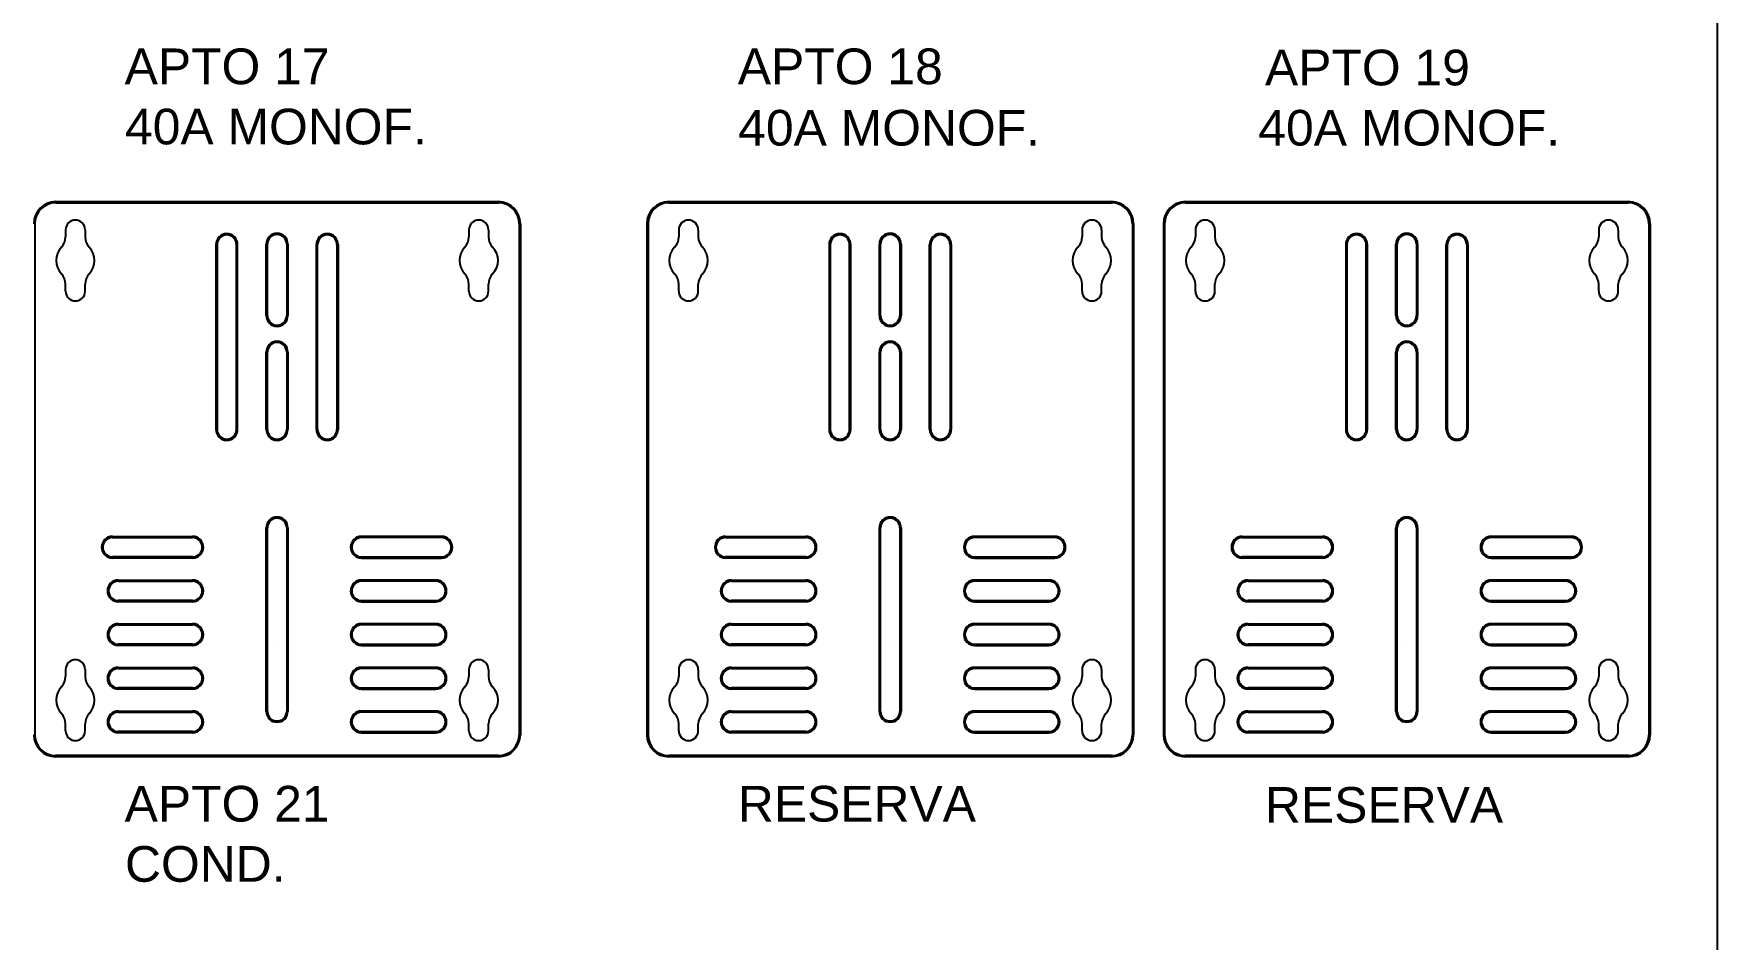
# Model space of a CAD drawing. Header units: millimetres. Extents: x 425 to 646, y 332 to 411.
# Drawn here: x 495.604 to 496.17, y 359.065 to 359.37 of the extents above; entities that cross this region are included whole.
import ezdxf

# ---------------------------------------------------------------- set-up
doc = ezdxf.new("R2010")
doc.units = ezdxf.units.MM
doc.styles.add('ARIAL', font='arial.ttf')

msp = doc.modelspace()

# ---------------------------------------------------------------- linework, layer by layer
for p, q in [((496.1699152381539, 359.8201881768011), (496.1699152381539, 359.0601881768011)), ((495.6110224586951, 359.3132590035389), (495.759922458695, 359.3132590035389)), ((495.6110224586951, 359.3128590035385), (495.759922458695, 359.3128590035385)), ((495.8172640768994, 359.3132590035389), (495.9661640768996, 359.3132590035389)), ((495.8172640768994, 359.3128590035385), (495.9661640768996, 359.3128590035385)), ((495.9910224586952, 359.3132590035389), (496.1399224586949, 359.3132590035389)), ((495.9910224586952, 359.3128590035385), (496.1399224586949, 359.3128590035385)), ((495.6040224586951, 359.3058590035387), (495.6040224586951, 359.1339790035386)), ((495.6143518717025, 359.303774036815), (495.6143518717025, 359.3014345477704)), ((495.6209218717027, 359.303774036815), (495.6209218717027, 359.3014345477704)), ((495.7500230456874, 359.303774036815), (495.7500230456874, 359.3014345477704)), ((495.7533080456874, 359.307059036815), (495.7533080456874, 359.307059036815)), ((495.7565930456877, 359.303774036815), (495.7565930456877, 359.3014345477704)), ((495.7669224586951, 359.3058590035387), (495.7669224586951, 359.1339790035386)), ((495.7673224586952, 359.3058590035387), (495.7673224586952, 359.1339790035386)), ((495.8098640768995, 359.3058590035387), (495.8098640768995, 359.1339790035386)), ((495.8102640768996, 359.3058590035387), (495.8102640768996, 359.1339790035386)), ((495.820593489907, 359.303774036815), (495.820593489907, 359.3014345477704)), ((495.827163489907, 359.303774036815), (495.827163489907, 359.3014345477704)), ((495.956264663892, 359.303774036815), (495.956264663892, 359.3014345477704)), ((495.959549663892, 359.307059036815), (495.959549663892, 359.307059036815)), ((495.962834663892, 359.303774036815), (495.962834663892, 359.3014345477704)), ((495.9731640768996, 359.3058590035387), (495.9731640768996, 359.1339790035386)), ((495.9735640768993, 359.3058590035387), (495.9735640768993, 359.1339790035386)), ((495.983622458695, 359.3058590035387), (495.983622458695, 359.1339790035386)), ((495.9840224586952, 359.3058590035387), (495.9840224586952, 359.1339790035386)), ((495.9943518717026, 359.303774036815), (495.9943518717026, 359.3014345477704)), ((496.0009218717024, 359.303774036815), (496.0009218717024, 359.3014345477704)), ((496.1300230456876, 359.303774036815), (496.1300230456876, 359.3014345477704)), ((496.1333080456876, 359.307059036815), (496.1333080456876, 359.307059036815)), ((496.1365930456876, 359.303774036815), (496.1365930456876, 359.3014345477704)), ((496.1469224586952, 359.3058590035387), (496.1469224586952, 359.1339790035386)), ((496.1473224586949, 359.3058590035387), (496.1473224586949, 359.1339790035386)), ((495.664922458695, 359.2988090035387), (495.664922458695, 359.236659003539)), ((495.6653224586951, 359.2988090035387), (495.6653224586951, 359.236659003539)), ((495.6718224586949, 359.236659003539), (495.6718224586949, 359.2988090035387)), ((495.6722224586952, 359.236659003539), (495.6722224586952, 359.2988090035387)), ((495.6818224586951, 359.2749590035387), (495.6818224586951, 359.2989590035388)), ((495.6822224586952, 359.2749590035387), (495.6822224586952, 359.2989590035388)), ((495.6887224586949, 359.2989590035388), (495.6887224586949, 359.2749590035387)), ((495.6891224586951, 359.2989590035388), (495.6891224586951, 359.2749590035387)), ((495.6987224586949, 359.236659003539), (495.6987224586949, 359.2988090035387)), ((495.6991224586951, 359.236659003539), (495.6991224586951, 359.2988090035387)), ((495.7056224586952, 359.2988090035387), (495.7056224586952, 359.236659003539)), ((495.7060224586949, 359.2988090035387), (495.7060224586949, 359.236659003539)), ((495.8711640768996, 359.2988090035387), (495.8711640768996, 359.236659003539)), ((495.8715640768995, 359.2988090035387), (495.8715640768995, 359.236659003539)), ((495.8780640768994, 359.236659003539), (495.8780640768994, 359.2988090035387)), ((495.8784640768995, 359.236659003539), (495.8784640768995, 359.2988090035387)), ((495.8880640768994, 359.2749590035387), (495.8880640768994, 359.2989590035388)), ((495.8884640768993, 359.2749590035387), (495.8884640768993, 359.2989590035388)), ((495.8949640768995, 359.2989590035388), (495.8949640768995, 359.2749590035387)), ((495.8953640768996, 359.2989590035388), (495.8953640768996, 359.2749590035387)), ((495.9049640768995, 359.236659003539), (495.9049640768995, 359.2988090035387)), ((495.9053640768996, 359.236659003539), (495.9053640768996, 359.2988090035387)), ((495.9118640768993, 359.2988090035387), (495.9118640768993, 359.236659003539)), ((495.9122640768995, 359.2988090035387), (495.9122640768995, 359.236659003539)), ((496.0449224586951, 359.2988090035387), (496.0449224586951, 359.236659003539)), ((496.045322458695, 359.2988090035387), (496.045322458695, 359.236659003539)), ((496.051822458695, 359.236659003539), (496.051822458695, 359.2988090035387)), ((496.0522224586949, 359.236659003539), (496.0522224586949, 359.2988090035387)), ((496.0618224586952, 359.2749590035387), (496.0618224586952, 359.2989590035388)), ((496.0622224586951, 359.2749590035387), (496.0622224586951, 359.2989590035388)), ((496.068722458695, 359.2989590035388), (496.068722458695, 359.2749590035387)), ((496.0691224586952, 359.2989590035388), (496.0691224586952, 359.2749590035387)), ((496.078722458695, 359.236659003539), (496.078722458695, 359.2988090035387)), ((496.0791224586949, 359.236659003539), (496.0791224586949, 359.2988090035387)), ((496.0856224586951, 359.2988090035387), (496.0856224586951, 359.236659003539)), ((496.086022458695, 359.2988090035387), (496.086022458695, 359.236659003539)), ((495.6143518717025, 359.283144036815), (495.6143518717025, 359.2854835258595)), ((495.6209218717027, 359.283144036815), (495.6209218717027, 359.2854835258595)), ((495.7500230456874, 359.283144036815), (495.7500230456874, 359.2854835258595)), ((495.7565930456877, 359.283144036815), (495.7565930456877, 359.2854835258595)), ((495.820593489907, 359.283144036815), (495.820593489907, 359.2854835258595)), ((495.827163489907, 359.283144036815), (495.827163489907, 359.2854835258595)), ((495.956264663892, 359.283144036815), (495.956264663892, 359.2854835258595)), ((495.962834663892, 359.283144036815), (495.962834663892, 359.2854835258595)), ((495.9943518717026, 359.283144036815), (495.9943518717026, 359.2854835258595)), ((496.0009218717024, 359.283144036815), (496.0009218717024, 359.2854835258595)), ((496.1300230456876, 359.283144036815), (496.1300230456876, 359.2854835258595)), ((496.1365930456876, 359.283144036815), (496.1365930456876, 359.2854835258595)), ((495.6818224586951, 359.236659003539), (495.6818224586951, 359.2626590035388)), ((495.6822224586952, 359.236659003539), (495.6822224586952, 359.2626590035388)), ((495.6887224586949, 359.2626590035388), (495.6887224586949, 359.236659003539)), ((495.6891224586951, 359.2626590035388), (495.6891224586951, 359.236659003539)), ((495.8880640768994, 359.236659003539), (495.8880640768994, 359.2626590035388)), ((495.8884640768993, 359.236659003539), (495.8884640768993, 359.2626590035388)), ((495.8949640768995, 359.2626590035388), (495.8949640768995, 359.236659003539)), ((495.8953640768996, 359.2626590035388), (495.8953640768996, 359.236659003539)), ((496.0618224586952, 359.236659003539), (496.0618224586952, 359.2626590035388)), ((496.0622224586951, 359.236659003539), (496.0622224586951, 359.2626590035388)), ((496.068722458695, 359.2626590035388), (496.068722458695, 359.236659003539)), ((496.0691224586952, 359.2626590035388), (496.0691224586952, 359.236659003539)), ((495.6854724586952, 359.2334090035388), (495.6854724586952, 359.2334090035388)), ((495.6854724586952, 359.2334090035388), (495.6854724586952, 359.2334090035388)), ((495.6854724586952, 359.2334090035388), (495.6854724586952, 359.2334090035388)), ((495.6854724586952, 359.232609003539), (495.6854724586952, 359.232609003539)), ((495.6854724586952, 359.232609003539), (495.6854724586952, 359.232609003539)), ((495.6854724586952, 359.232609003539), (495.6854724586952, 359.232609003539)), ((495.8917140768995, 359.2334090035388), (495.8917140768995, 359.2334090035388)), ((495.8917140768995, 359.2334090035388), (495.8917140768995, 359.2334090035388)), ((495.8917140768995, 359.2334090035388), (495.8917140768995, 359.2334090035388)), ((495.8917140768995, 359.232609003539), (495.8917140768995, 359.232609003539)), ((495.8917140768995, 359.232609003539), (495.8917140768995, 359.232609003539)), ((495.8917140768995, 359.232609003539), (495.8917140768995, 359.232609003539)), ((496.0654724586951, 359.2334090035388), (496.0654724586951, 359.2334090035388)), ((496.0654724586951, 359.2334090035388), (496.0654724586951, 359.2334090035388)), ((496.0654724586951, 359.2334090035388), (496.0654724586951, 359.2334090035388)), ((496.0654724586951, 359.232609003539), (496.0654724586951, 359.232609003539)), ((496.0654724586951, 359.232609003539), (496.0654724586951, 359.232609003539)), ((496.0654724586951, 359.232609003539), (496.0654724586951, 359.232609003539)), ((495.630122485432, 359.2006789987886), (495.6570724854319, 359.2006789987886)), ((495.630122485432, 359.2002789987885), (495.6570724854319, 359.2002789987885)), ((495.6818224586951, 359.1418590035387), (495.6818224586951, 359.2035590035389)), ((495.6822224586952, 359.1418590035387), (495.6822224586952, 359.2035590035389)), ((495.6887224586949, 359.2035590035389), (495.6887224586949, 359.1418590035387)), ((495.6891224586951, 359.2035590035389), (495.6891224586951, 359.1418590035387)), ((495.7408224319582, 359.2006789987886), (495.7138724319582, 359.2006789987886)), ((495.7408224319582, 359.2002789987885), (495.7138724319582, 359.2002789987885)), ((495.8363641036365, 359.2006789987886), (495.8633141036362, 359.2006789987886)), ((495.8363641036365, 359.2002789987885), (495.8633141036362, 359.2002789987885)), ((495.8880640768994, 359.1418590035387), (495.8880640768994, 359.2035590035389)), ((495.8884640768993, 359.1418590035387), (495.8884640768993, 359.2035590035389)), ((495.8949640768995, 359.2035590035389), (495.8949640768995, 359.1418590035387)), ((495.8953640768996, 359.2035590035389), (495.8953640768996, 359.1418590035387)), ((495.9470640501627, 359.2006789987886), (495.9201140501623, 359.2006789987886)), ((495.9470640501627, 359.2002789987885), (495.9201140501623, 359.2002789987885)), ((496.0101224854321, 359.2006789987886), (496.037072485432, 359.2006789987886)), ((496.0101224854321, 359.2002789987885), (496.037072485432, 359.2002789987885)), ((496.0618224586952, 359.1418590035387), (496.0618224586952, 359.2035590035389)), ((496.0622224586951, 359.1418590035387), (496.0622224586951, 359.2035590035389)), ((496.068722458695, 359.2035590035389), (496.068722458695, 359.1418590035387)), ((496.0691224586952, 359.2035590035389), (496.0691224586952, 359.1418590035387)), ((496.1208224319583, 359.2006789987886), (496.0938724319581, 359.2006789987886)), ((496.1208224319583, 359.2002789987885), (496.0938724319581, 359.2002789987885)), ((495.626872485432, 359.1970289987885), (495.626872485432, 359.1970289987885)), ((495.6603224854319, 359.1970289987885), (495.6603224854319, 359.1970289987885)), ((495.7106224319583, 359.1970289987885), (495.7106224319583, 359.1970289987885)), ((495.7440724319582, 359.1970289987885), (495.7440724319582, 359.1970289987885)), ((495.8331141036365, 359.1970289987885), (495.8331141036365, 359.1970289987885)), ((495.8665641036364, 359.1970289987885), (495.8665641036364, 359.1970289987885)), ((495.9168640501626, 359.1970289987885), (495.9168640501626, 359.1970289987885)), ((495.9503140501627, 359.1970289987885), (495.9503140501627, 359.1970289987885)), ((496.0068724854321, 359.1970289987885), (496.0068724854321, 359.1970289987885)), ((496.040322485432, 359.1970289987885), (496.040322485432, 359.1970289987885)), ((496.0906224319579, 359.1970289987885), (496.0906224319579, 359.1970289987885)), ((496.124072431958, 359.1970289987885), (496.124072431958, 359.1970289987885)), ((495.6570724854319, 359.1937789987887), (495.630122485432, 359.1937789987887)), ((495.6570724854319, 359.1933789987886), (495.630122485432, 359.1933789987886)), ((495.7138724319582, 359.1937789987887), (495.7408224319582, 359.1937789987887)), ((495.7138724319582, 359.1933789987886), (495.7408224319582, 359.1933789987886)), ((495.8633141036362, 359.1937789987887), (495.8363641036365, 359.1937789987887)), ((495.8633141036362, 359.1933789987886), (495.8363641036365, 359.1933789987886)), ((495.9201140501623, 359.1937789987887), (495.9470640501627, 359.1937789987887)), ((495.9201140501623, 359.1933789987886), (495.9470640501627, 359.1933789987886)), ((496.037072485432, 359.1937789987887), (496.0101224854321, 359.1937789987887)), ((496.037072485432, 359.1933789987886), (496.0101224854321, 359.1933789987886)), ((496.0938724319581, 359.1937789987887), (496.1208224319583, 359.1937789987887)), ((496.0938724319581, 359.1933789987886), (496.1208224319583, 359.1933789987886)), ((495.6320724854318, 359.1859989987884), (495.6570724854319, 359.1859989987884)), ((495.6320724854318, 359.1855989987887), (495.6570724854319, 359.1855989987887)), ((495.7388724319581, 359.1859989987884), (495.7138724319582, 359.1859989987884)), ((495.7388724319581, 359.1855989987887), (495.7138724319582, 359.1855989987887)), ((495.8383141036364, 359.1859989987884), (495.8633141036362, 359.1859989987884)), ((495.8383141036364, 359.1855989987887), (495.8633141036362, 359.1855989987887)), ((495.9451140501624, 359.1859989987884), (495.9201140501623, 359.1859989987884)), ((495.9451140501624, 359.1855989987887), (495.9201140501623, 359.1855989987887)), ((496.0120724854319, 359.1859989987884), (496.037072485432, 359.1859989987884)), ((496.0120724854319, 359.1855989987887), (496.037072485432, 359.1855989987887)), ((496.118872431958, 359.1859989987884), (496.0938724319581, 359.1859989987884)), ((496.118872431958, 359.1855989987887), (496.0938724319581, 359.1855989987887)), ((495.6570724854319, 359.1790989987885), (495.6320724854318, 359.1790989987885)), ((495.6570724854319, 359.1786989987886), (495.6320724854318, 359.1786989987886)), ((495.7138724319582, 359.1790989987885), (495.7388724319581, 359.1790989987885)), ((495.7138724319582, 359.1786989987886), (495.7388724319581, 359.1786989987886)), ((495.8633141036362, 359.1790989987885), (495.8383141036364, 359.1790989987885)), ((495.8633141036362, 359.1786989987886), (495.8383141036364, 359.1786989987886)), ((495.9201140501623, 359.1790989987885), (495.9451140501624, 359.1790989987885)), ((495.9201140501623, 359.1786989987886), (495.9451140501624, 359.1786989987886)), ((496.037072485432, 359.1790989987885), (496.0120724854319, 359.1790989987885)), ((496.037072485432, 359.1786989987886), (496.0120724854319, 359.1786989987886)), ((496.0938724319581, 359.1790989987885), (496.118872431958, 359.1790989987885)), ((496.0938724319581, 359.1786989987886), (496.118872431958, 359.1786989987886)), ((495.6320724854318, 359.1713189987886), (495.6570724854319, 359.1713189987886)), ((495.7388724319581, 359.1713189987886), (495.7138724319582, 359.1713189987886)), ((495.8383141036364, 359.1713189987886), (495.8633141036362, 359.1713189987886)), ((495.9451140501624, 359.1713189987886), (495.9201140501623, 359.1713189987886)), ((496.0120724854319, 359.1713189987886), (496.037072485432, 359.1713189987886)), ((496.118872431958, 359.1713189987886), (496.0938724319581, 359.1713189987886)), ((495.6320724854318, 359.1709189987887), (495.6570724854319, 359.1709189987887)), ((495.7388724319581, 359.1709189987887), (495.7138724319582, 359.1709189987887)), ((495.8383141036364, 359.1709189987887), (495.8633141036362, 359.1709189987887)), ((495.9451140501624, 359.1709189987887), (495.9201140501623, 359.1709189987887)), ((496.0120724854319, 359.1709189987887), (496.037072485432, 359.1709189987887)), ((496.118872431958, 359.1709189987887), (496.0938724319581, 359.1709189987887)), ((495.6570724854319, 359.1644189987887), (495.6320724854318, 359.1644189987887)), ((495.6570724854319, 359.1640189987886), (495.6320724854318, 359.1640189987886)), ((495.6854724586952, 359.1638090035385), (495.6854724586952, 359.1638090035385)), ((495.6854724586952, 359.1638090035385), (495.6854724586952, 359.1638090035385)), ((495.6854724586952, 359.1638090035385), (495.6854724586952, 359.1638090035385)), ((495.7138724319582, 359.1644189987887), (495.7388724319581, 359.1644189987887)), ((495.7138724319582, 359.1640189987886), (495.7388724319581, 359.1640189987886)), ((495.8633141036362, 359.1644189987887), (495.8383141036364, 359.1644189987887)), ((495.8633141036362, 359.1640189987886), (495.8383141036364, 359.1640189987886)), ((495.8917140768995, 359.1638090035385), (495.8917140768995, 359.1638090035385)), ((495.8917140768995, 359.1638090035385), (495.8917140768995, 359.1638090035385)), ((495.8917140768995, 359.1638090035385), (495.8917140768995, 359.1638090035385)), ((495.9201140501623, 359.1644189987887), (495.9451140501624, 359.1644189987887)), ((495.9201140501623, 359.1640189987886), (495.9451140501624, 359.1640189987886)), ((496.037072485432, 359.1644189987887), (496.0120724854319, 359.1644189987887)), ((496.037072485432, 359.1640189987886), (496.0120724854319, 359.1640189987886)), ((496.0654724586951, 359.1638090035385), (496.0654724586951, 359.1638090035385)), ((496.0654724586951, 359.1638090035385), (496.0654724586951, 359.1638090035385)), ((496.0654724586951, 359.1638090035385), (496.0654724586951, 359.1638090035385)), ((496.0938724319581, 359.1644189987887), (496.118872431958, 359.1644189987887)), ((496.0938724319581, 359.1640189987886), (496.118872431958, 359.1640189987886)), ((495.6143518717025, 359.1559240368151), (495.6143518717025, 359.1535845477702)), ((495.6176368717027, 359.1592090368149), (495.6176368717027, 359.1592090368149)), ((495.6209218717027, 359.1559240368151), (495.6209218717027, 359.1535845477702)), ((495.6320724854318, 359.1566389987888), (495.6570724854319, 359.1566389987888)), ((495.6320724854318, 359.1562389987885), (495.6570724854319, 359.1562389987885)), ((495.7388724319581, 359.1566389987888), (495.7138724319582, 359.1566389987888)), ((495.7388724319581, 359.1562389987885), (495.7138724319582, 359.1562389987885)), ((495.7500230456874, 359.1559240368151), (495.7500230456874, 359.1535845477702)), ((495.7533080456874, 359.1592090368149), (495.7533080456874, 359.1592090368149)), ((495.7565930456877, 359.1559240368151), (495.7565930456877, 359.1535845477702)), ((495.820593489907, 359.1559240368151), (495.820593489907, 359.1535845477702)), ((495.8238784899068, 359.1592090368149), (495.8238784899068, 359.1592090368149)), ((495.827163489907, 359.1559240368151), (495.827163489907, 359.1535845477702)), ((495.8383141036364, 359.1566389987888), (495.8633141036362, 359.1566389987888)), ((495.8383141036364, 359.1562389987885), (495.8633141036362, 359.1562389987885)), ((495.9451140501624, 359.1566389987888), (495.9201140501623, 359.1566389987888)), ((495.9451140501624, 359.1562389987885), (495.9201140501623, 359.1562389987885)), ((495.956264663892, 359.1559240368151), (495.956264663892, 359.1535845477702)), ((495.959549663892, 359.1592090368149), (495.959549663892, 359.1592090368149)), ((495.962834663892, 359.1559240368151), (495.962834663892, 359.1535845477702)), ((495.9943518717026, 359.1559240368151), (495.9943518717026, 359.1535845477702)), ((495.9976368717026, 359.1592090368149), (495.9976368717026, 359.1592090368149)), ((496.0009218717024, 359.1559240368151), (496.0009218717024, 359.1535845477702)), ((496.0120724854319, 359.1566389987888), (496.037072485432, 359.1566389987888)), ((496.0120724854319, 359.1562389987885), (496.037072485432, 359.1562389987885)), ((496.118872431958, 359.1566389987888), (496.0938724319581, 359.1566389987888)), ((496.118872431958, 359.1562389987885), (496.0938724319581, 359.1562389987885)), ((496.1300230456876, 359.1559240368151), (496.1300230456876, 359.1535845477702)), ((496.1333080456876, 359.1592090368149), (496.1333080456876, 359.1592090368149)), ((496.1365930456876, 359.1559240368151), (496.1365930456876, 359.1535845477702)), ((495.6570724854319, 359.1497389987885), (495.6320724854318, 359.1497389987885)), ((495.6570724854319, 359.1493389987886), (495.6320724854318, 359.1493389987886)), ((495.7138724319582, 359.1497389987885), (495.7388724319581, 359.1497389987885)), ((495.7138724319582, 359.1493389987886), (495.7388724319581, 359.1493389987886)), ((495.8633141036362, 359.1497389987885), (495.8383141036364, 359.1497389987885)), ((495.8633141036362, 359.1493389987886), (495.8383141036364, 359.1493389987886)), ((495.9201140501623, 359.1497389987885), (495.9451140501624, 359.1497389987885)), ((495.9201140501623, 359.1493389987886), (495.9451140501624, 359.1493389987886)), ((496.037072485432, 359.1497389987885), (496.0120724854319, 359.1497389987885)), ((496.037072485432, 359.1493389987886), (496.0120724854319, 359.1493389987886)), ((496.0938724319581, 359.1497389987885), (496.118872431958, 359.1497389987885)), ((496.0938724319581, 359.1493389987886), (496.118872431958, 359.1493389987886)), ((495.6143518717025, 359.1352940368149), (495.6143518717025, 359.1376335258597)), ((495.6209218717027, 359.1352940368149), (495.6209218717027, 359.1376335258597)), ((495.6209218717027, 359.1352940368149), (495.6209218717027, 359.1376335258597)), ((495.6320724854318, 359.1419589987886), (495.6570724854319, 359.1419589987886)), ((495.6320724854318, 359.1415589987887), (495.6570724854319, 359.1415589987887)), ((495.7388724319581, 359.1419589987886), (495.7138724319582, 359.1419589987886)), ((495.7388724319581, 359.1415589987887), (495.7138724319582, 359.1415589987887)), ((495.7500230456874, 359.1352940368149), (495.7500230456874, 359.1376335258597)), ((495.7565930456877, 359.1352940368149), (495.7565930456877, 359.1376335258597)), ((495.820593489907, 359.1352940368149), (495.820593489907, 359.1376335258597)), ((495.827163489907, 359.1352940368149), (495.827163489907, 359.1376335258597)), ((495.827163489907, 359.1352940368149), (495.827163489907, 359.1376335258597)), ((495.8383141036364, 359.1419589987886), (495.8633141036362, 359.1419589987886)), ((495.8383141036364, 359.1415589987887), (495.8633141036362, 359.1415589987887)), ((495.9451140501624, 359.1419589987886), (495.9201140501623, 359.1419589987886)), ((495.9451140501624, 359.1415589987887), (495.9201140501623, 359.1415589987887)), ((495.956264663892, 359.1352940368149), (495.956264663892, 359.1376335258597)), ((495.962834663892, 359.1352940368149), (495.962834663892, 359.1376335258597)), ((495.9943518717026, 359.1352940368149), (495.9943518717026, 359.1376335258597)), ((496.0009218717024, 359.1352940368149), (496.0009218717024, 359.1376335258597)), ((496.0009218717024, 359.1352940368149), (496.0009218717024, 359.1376335258597)), ((496.0120724854319, 359.1419589987886), (496.037072485432, 359.1419589987886)), ((496.0120724854319, 359.1415589987887), (496.037072485432, 359.1415589987887)), ((496.118872431958, 359.1419589987886), (496.0938724319581, 359.1419589987886)), ((496.118872431958, 359.1415589987887), (496.0938724319581, 359.1415589987887)), ((496.1300230456876, 359.1352940368149), (496.1300230456876, 359.1376335258597)), ((496.1365930456876, 359.1352940368149), (496.1365930456876, 359.1376335258597)), ((495.6570724854319, 359.1350589987887), (495.6320724854318, 359.1350589987887)), ((495.6570724854319, 359.1346589987884), (495.6320724854318, 359.1346589987884)), ((495.7138724319582, 359.1350589987887), (495.7388724319581, 359.1350589987887)), ((495.7138724319582, 359.1346589987884), (495.7388724319581, 359.1346589987884)), ((495.8633141036362, 359.1350589987887), (495.8383141036364, 359.1350589987887)), ((495.8633141036362, 359.1346589987884), (495.8383141036364, 359.1346589987884)), ((495.9201140501623, 359.1350589987887), (495.9451140501624, 359.1350589987887)), ((495.9201140501623, 359.1346589987884), (495.9451140501624, 359.1346589987884)), ((496.037072485432, 359.1350589987887), (496.0120724854319, 359.1350589987887)), ((496.037072485432, 359.1346589987884), (496.0120724854319, 359.1346589987884)), ((496.0938724319581, 359.1350589987887), (496.118872431958, 359.1350589987887)), ((496.0938724319581, 359.1346589987884), (496.118872431958, 359.1346589987884)), ((495.759922458695, 359.1269790035387), (495.6110224586951, 359.1269790035387)), ((495.759922458695, 359.1265790035388), (495.6110224586951, 359.1265790035388)), ((495.9661640768996, 359.1269790035387), (495.8172640768994, 359.1269790035387)), ((495.9661640768996, 359.1265790035388), (495.8172640768994, 359.1265790035388)), ((496.1399224586949, 359.1269790035387), (495.9910224586952, 359.1269790035387)), ((496.1399224586949, 359.1265790035388), (495.9910224586952, 359.1265790035388))]:
    msp.add_line(p, q)
for centre, radius, start, end in [((495.6110224586951, 359.3058590035387), 0.007399999999999999, 90, 180), ((495.6110224586951, 359.3058590035387), 0.006999999999999999, 90, 180), ((495.759922458695, 359.3058590035387), 0.007399999999999999, 0, 90), ((495.759922458695, 359.3058590035387), 0.006999999999999999, 0, 90), ((495.8172640768994, 359.3058590035387), 0.007399999999999999, 90, 180), ((495.8172640768994, 359.3058590035387), 0.006999999999999999, 90, 180), ((495.9661640768996, 359.3058590035387), 0.007399999999999999, 0, 90), ((495.9661640768996, 359.3058590035387), 0.006999999999999999, 0, 90), ((495.9910224586952, 359.3058590035387), 0.007399999999999999, 90, 180), ((495.9910224586952, 359.3058590035387), 0.006999999999999999, 90, 180), ((496.1399224586949, 359.3058590035387), 0.007399999999999999, 0, 90), ((496.1399224586949, 359.3058590035387), 0.006999999999999999, 0, 90), ((495.6176368717027, 359.303774036815), 0.003285, 90, 180), ((495.6176368717027, 359.303774036815), 0.003285, 0, 90), ((495.6685724586949, 359.2988090035387), 0.003649999999999999, 90, 180), ((495.6685724586949, 359.2988090035387), 0.003249999999999999, 90, 180), ((495.6685724586949, 359.2988090035387), 0.003649999999999999, 0, 90), ((495.6685724586949, 359.2988090035387), 0.003249999999999999, 0, 90), ((495.6854724586952, 359.2989590035388), 0.003649999999999999, 90, 180), ((495.6854724586952, 359.2989590035388), 0.003249999999999999, 90, 180), ((495.6854724586952, 359.2989590035388), 0.003649999999999999, 0, 90), ((495.6854724586952, 359.2989590035388), 0.003249999999999999, 0, 90), ((495.7023724586953, 359.2988090035387), 0.003649999999999999, 90, 180), ((495.7023724586953, 359.2988090035387), 0.003249999999999999, 90, 180), ((495.7023724586953, 359.2988090035387), 0.003649999999999999, 0, 90), ((495.7023724586953, 359.2988090035387), 0.003249999999999999, 0, 90), ((495.7533080456874, 359.303774036815), 0.003285, 90, 180), ((495.7533080456874, 359.303774036815), 0.003285, 0, 90), ((495.8238784899068, 359.303774036815), 0.003285, 90, 180), ((495.8238784899068, 359.303774036815), 0.003285, 0, 90), ((495.8748140768994, 359.2988090035387), 0.003649999999999999, 90, 180), ((495.8748140768994, 359.2988090035387), 0.003249999999999999, 90, 180), ((495.8748140768994, 359.2988090035387), 0.003649999999999999, 0, 90), ((495.8748140768994, 359.2988090035387), 0.003249999999999999, 0, 90), ((495.8917140768995, 359.2989590035388), 0.003649999999999999, 90, 180), ((495.8917140768995, 359.2989590035388), 0.003249999999999999, 90, 180), ((495.8917140768995, 359.2989590035388), 0.003649999999999999, 0, 90), ((495.8917140768995, 359.2989590035388), 0.003249999999999999, 0, 90), ((495.9086140768994, 359.2988090035387), 0.003649999999999999, 90, 180), ((495.9086140768994, 359.2988090035387), 0.003249999999999999, 90, 180), ((495.9086140768994, 359.2988090035387), 0.003649999999999999, 0, 90), ((495.9086140768994, 359.2988090035387), 0.003249999999999999, 0, 90), ((495.959549663892, 359.303774036815), 0.003285, 90, 180), ((495.959549663892, 359.303774036815), 0.003285, 0, 90), ((495.9976368717026, 359.303774036815), 0.003285, 90, 180), ((495.9976368717026, 359.303774036815), 0.003285, 0, 90), ((496.048572458695, 359.2988090035387), 0.003649999999999999, 90, 180), ((496.048572458695, 359.2988090035387), 0.003249999999999999, 90, 180), ((496.048572458695, 359.2988090035387), 0.003649999999999999, 0, 90), ((496.048572458695, 359.2988090035387), 0.003249999999999999, 0, 90), ((496.0654724586951, 359.2989590035388), 0.003649999999999999, 90, 180), ((496.0654724586951, 359.2989590035388), 0.003249999999999999, 90, 180), ((496.0654724586951, 359.2989590035388), 0.003649999999999999, 0, 90), ((496.0654724586951, 359.2989590035388), 0.003249999999999999, 0, 90), ((496.0823724586949, 359.2988090035387), 0.003649999999999999, 90, 180), ((496.0823724586949, 359.2988090035387), 0.003249999999999999, 90, 180), ((496.0823724586949, 359.2988090035387), 0.003649999999999999, 0, 90), ((496.0823724586949, 359.2988090035387), 0.003249999999999999, 0, 90), ((496.1333080456876, 359.303774036815), 0.003285, 90, 180), ((496.1333080456876, 359.303774036815), 0.003285, 0, 90), ((495.6176368717027, 359.293459036815), 0.006499999999999999, 136.0903885714995, 223.9096114285005), ((495.6093518717026, 359.3014345477704), 0.004999999999999999, 316.0903885714994, 0), ((495.6259218717024, 359.3014345477704), 0.004999999999999999, 180, 223.9096114285005), ((495.6176368717027, 359.293459036815), 0.006499999999999999, 316.0903885714994, 43.9096114285005), ((495.7533080456874, 359.293459036815), 0.006499999999999999, 136.0903885714995, 223.9096114285005), ((495.7450230456876, 359.3014345477704), 0.004999999999999999, 316.0903885714994, 0), ((495.7615930456876, 359.3014345477704), 0.004999999999999999, 180, 223.9096114285005), ((495.7533080456874, 359.293459036815), 0.006499999999999999, 316.0903885714994, 43.9096114285005), ((495.8238784899068, 359.293459036815), 0.006499999999999999, 136.0903885714995, 223.9096114285005), ((495.8155934899069, 359.3014345477704), 0.004999999999999999, 316.0903885714994, 0), ((495.8321634899069, 359.3014345477704), 0.004999999999999999, 180, 223.9096114285005), ((495.8238784899068, 359.293459036815), 0.006499999999999999, 316.0903885714994, 43.9096114285005), ((495.959549663892, 359.293459036815), 0.006499999999999999, 136.0903885714995, 223.9096114285005), ((495.9512646638921, 359.3014345477704), 0.004999999999999999, 316.0903885714994, 0), ((495.9678346638921, 359.3014345477704), 0.004999999999999999, 180, 223.9096114285005), ((495.959549663892, 359.293459036815), 0.006499999999999999, 316.0903885714994, 43.9096114285005), ((495.9976368717026, 359.293459036815), 0.006499999999999999, 136.0903885714995, 223.9096114285005), ((495.9893518717027, 359.3014345477704), 0.004999999999999999, 316.0903885714994, 0), ((496.0059218717025, 359.3014345477704), 0.004999999999999999, 180, 223.9096114285005), ((495.9976368717026, 359.293459036815), 0.006499999999999999, 316.0903885714994, 43.9096114285005), ((496.1333080456876, 359.293459036815), 0.006499999999999999, 136.0903885714995, 223.9096114285005), ((496.1250230456874, 359.3014345477704), 0.004999999999999999, 316.0903885714994, 0), ((496.1415930456877, 359.3014345477704), 0.004999999999999999, 180, 223.9096114285005), ((496.1333080456876, 359.293459036815), 0.006499999999999999, 316.0903885714994, 43.9096114285005), ((495.6093518717026, 359.2854835258595), 0.004999999999999999, 0, 43.9096114285005), ((495.6259218717024, 359.2854835258595), 0.004999999999999999, 136.0903885714995, 180), ((495.7450230456876, 359.2854835258595), 0.004999999999999999, 0, 43.9096114285005), ((495.7615930456876, 359.2854835258595), 0.004999999999999999, 136.0903885714995, 180), ((495.8155934899069, 359.2854835258595), 0.004999999999999999, 0, 43.9096114285005), ((495.8321634899069, 359.2854835258595), 0.004999999999999999, 136.0903885714995, 180), ((495.9512646638921, 359.2854835258595), 0.004999999999999999, 0, 43.9096114285005), ((495.9678346638921, 359.2854835258595), 0.004999999999999999, 136.0903885714995, 180), ((495.9893518717027, 359.2854835258595), 0.004999999999999999, 0, 43.9096114285005), ((496.0059218717025, 359.2854835258595), 0.004999999999999999, 136.0903885714995, 180), ((496.1250230456874, 359.2854835258595), 0.004999999999999999, 0, 43.9096114285005), ((496.1415930456877, 359.2854835258595), 0.004999999999999999, 136.0903885714995, 180), ((495.6176368717027, 359.283144036815), 0.003285, 180, 270), ((495.6176368717027, 359.283144036815), 0.003285, 270, 0), ((495.7533080456874, 359.283144036815), 0.003285, 180, 270), ((495.7533080456874, 359.283144036815), 0.003285, 270, 0), ((495.8238784899068, 359.283144036815), 0.003285, 180, 270), ((495.8238784899068, 359.283144036815), 0.003285, 270, 0), ((495.959549663892, 359.283144036815), 0.003285, 180, 270), ((495.959549663892, 359.283144036815), 0.003285, 270, 0), ((495.9976368717026, 359.283144036815), 0.003285, 180, 270), ((495.9976368717026, 359.283144036815), 0.003285, 270, 0), ((496.1333080456876, 359.283144036815), 0.003285, 180, 270), ((496.1333080456876, 359.283144036815), 0.003285, 270, 0), ((495.6854724586952, 359.2749590035387), 0.003649999999999999, 180, 270), ((495.6854724586952, 359.2749590035387), 0.003249999999999999, 180, 270), ((495.6854724586952, 359.2749590035387), 0.003649999999999999, 270, 0), ((495.6854724586952, 359.2749590035387), 0.003249999999999999, 270, 0), ((495.8917140768995, 359.2749590035387), 0.003649999999999999, 180, 270), ((495.8917140768995, 359.2749590035387), 0.003249999999999999, 180, 270), ((495.8917140768995, 359.2749590035387), 0.003649999999999999, 270, 0), ((495.8917140768995, 359.2749590035387), 0.003249999999999999, 270, 0), ((496.0654724586951, 359.2749590035387), 0.003649999999999999, 180, 270), ((496.0654724586951, 359.2749590035387), 0.003249999999999999, 180, 270), ((496.0654724586951, 359.2749590035387), 0.003649999999999999, 270, 0), ((496.0654724586951, 359.2749590035387), 0.003249999999999999, 270, 0), ((495.6854724586952, 359.2626590035388), 0.003649999999999999, 90, 180), ((495.6854724586952, 359.2626590035388), 0.003249999999999999, 90, 180), ((495.6854724586952, 359.2626590035388), 0.003649999999999999, 0, 90), ((495.6854724586952, 359.2626590035388), 0.003249999999999999, 0, 90), ((495.8917140768995, 359.2626590035388), 0.003649999999999999, 90, 180), ((495.8917140768995, 359.2626590035388), 0.003249999999999999, 90, 180), ((495.8917140768995, 359.2626590035388), 0.003649999999999999, 0, 90), ((495.8917140768995, 359.2626590035388), 0.003249999999999999, 0, 90), ((496.0654724586951, 359.2626590035388), 0.003649999999999999, 90, 180), ((496.0654724586951, 359.2626590035388), 0.003249999999999999, 90, 180), ((496.0654724586951, 359.2626590035388), 0.003649999999999999, 0, 90), ((496.0654724586951, 359.2626590035388), 0.003249999999999999, 0, 90), ((495.6685724586949, 359.236659003539), 0.003649999999999999, 180, 270), ((495.6685724586949, 359.236659003539), 0.003249999999999999, 180, 270), ((495.6685724586949, 359.236659003539), 0.003249999999999999, 270, 0), ((495.6685724586949, 359.236659003539), 0.003649999999999999, 270, 0), ((495.6854724586952, 359.236659003539), 0.003649999999999999, 180, 270), ((495.6854724586952, 359.236659003539), 0.003249999999999999, 180, 270), ((495.6854724586952, 359.236659003539), 0.003649999999999999, 270, 0), ((495.6854724586952, 359.236659003539), 0.003249999999999999, 270, 0), ((495.7023724586953, 359.236659003539), 0.003649999999999999, 180, 270), ((495.7023724586953, 359.236659003539), 0.003249999999999999, 180, 270), ((495.7023724586953, 359.236659003539), 0.003249999999999999, 270, 0), ((495.7023724586953, 359.236659003539), 0.003649999999999999, 270, 0), ((495.8748140768994, 359.236659003539), 0.003649999999999999, 180, 270), ((495.8748140768994, 359.236659003539), 0.003249999999999999, 180, 270), ((495.8748140768994, 359.236659003539), 0.003249999999999999, 270, 0), ((495.8748140768994, 359.236659003539), 0.003649999999999999, 270, 0), ((495.8917140768995, 359.236659003539), 0.003649999999999999, 180, 270), ((495.8917140768995, 359.236659003539), 0.003249999999999999, 180, 270), ((495.8917140768995, 359.236659003539), 0.003649999999999999, 270, 0), ((495.8917140768995, 359.236659003539), 0.003249999999999999, 270, 0), ((495.9086140768994, 359.236659003539), 0.003649999999999999, 180, 270), ((495.9086140768994, 359.236659003539), 0.003249999999999999, 180, 270), ((495.9086140768994, 359.236659003539), 0.003249999999999999, 270, 0), ((495.9086140768994, 359.236659003539), 0.003649999999999999, 270, 0), ((496.048572458695, 359.236659003539), 0.003649999999999999, 180, 270), ((496.048572458695, 359.236659003539), 0.003249999999999999, 180, 270), ((496.048572458695, 359.236659003539), 0.003249999999999999, 270, 0), ((496.048572458695, 359.236659003539), 0.003649999999999999, 270, 0), ((496.0654724586951, 359.236659003539), 0.003649999999999999, 180, 270), ((496.0654724586951, 359.236659003539), 0.003249999999999999, 180, 270), ((496.0654724586951, 359.236659003539), 0.003649999999999999, 270, 0), ((496.0654724586951, 359.236659003539), 0.003249999999999999, 270, 0), ((496.0823724586949, 359.236659003539), 0.003649999999999999, 180, 270), ((496.0823724586949, 359.236659003539), 0.003249999999999999, 180, 270), ((496.0823724586949, 359.236659003539), 0.003249999999999999, 270, 0), ((496.0823724586949, 359.236659003539), 0.003649999999999999, 270, 0), ((495.6854724586952, 359.2035590035389), 0.003649999999999999, 90, 180), ((495.6854724586952, 359.2035590035389), 0.003249999999999999, 90, 180), ((495.6854724586952, 359.2035590035389), 0.003649999999999999, 0, 90), ((495.6854724586952, 359.2035590035389), 0.003249999999999999, 0, 90), ((495.8917140768995, 359.2035590035389), 0.003649999999999999, 90, 180), ((495.8917140768995, 359.2035590035389), 0.003249999999999999, 90, 180), ((495.8917140768995, 359.2035590035389), 0.003649999999999999, 0, 90), ((495.8917140768995, 359.2035590035389), 0.003249999999999999, 0, 90), ((496.0654724586951, 359.2035590035389), 0.003649999999999999, 90, 180), ((496.0654724586951, 359.2035590035389), 0.003249999999999999, 90, 180), ((496.0654724586951, 359.2035590035389), 0.003649999999999999, 0, 90), ((496.0654724586951, 359.2035590035389), 0.003249999999999999, 0, 90), ((495.630122485432, 359.1970289987885), 0.003649999999999999, 90, 180), ((495.630122485432, 359.1970289987885), 0.003249999999999999, 90, 180), ((495.6570724854319, 359.1970289987885), 0.003649999999999999, 0, 90), ((495.6570724854319, 359.1970289987885), 0.003249999999999999, 0, 90), ((495.7138724319582, 359.1970289987885), 0.003649999999999999, 90, 180), ((495.7138724319582, 359.1970289987885), 0.003249999999999999, 90, 180), ((495.7408224319582, 359.1970289987885), 0.003649999999999999, 0, 90), ((495.7408224319582, 359.1970289987885), 0.003249999999999999, 0, 90), ((495.8363641036365, 359.1970289987885), 0.003649999999999999, 90, 180), ((495.8363641036365, 359.1970289987885), 0.003249999999999999, 90, 180), ((495.8633141036362, 359.1970289987885), 0.003649999999999999, 0, 90), ((495.8633141036362, 359.1970289987885), 0.003249999999999999, 0, 90), ((495.9201140501623, 359.1970289987885), 0.003649999999999999, 90, 180), ((495.9201140501623, 359.1970289987885), 0.003249999999999999, 90, 180), ((495.9470640501627, 359.1970289987885), 0.003649999999999999, 0, 90), ((495.9470640501627, 359.1970289987885), 0.003249999999999999, 0, 90), ((496.0101224854321, 359.1970289987885), 0.003649999999999999, 90, 180), ((496.0101224854321, 359.1970289987885), 0.003249999999999999, 90, 180), ((496.037072485432, 359.1970289987885), 0.003649999999999999, 0, 90), ((496.037072485432, 359.1970289987885), 0.003249999999999999, 0, 90), ((496.0938724319581, 359.1970289987885), 0.003649999999999999, 90, 180), ((496.0938724319581, 359.1970289987885), 0.003249999999999999, 90, 180), ((496.1208224319583, 359.1970289987885), 0.003649999999999999, 0, 90), ((496.1208224319583, 359.1970289987885), 0.003249999999999999, 0, 90), ((495.630122485432, 359.1970289987885), 0.003649999999999999, 180, 270), ((495.630122485432, 359.1970289987885), 0.003249999999999999, 180, 270), ((495.6570724854319, 359.1970289987885), 0.003649999999999999, 270, 0), ((495.6570724854319, 359.1970289987885), 0.003249999999999999, 270, 0), ((495.7138724319582, 359.1970289987885), 0.003649999999999999, 180, 270), ((495.7138724319582, 359.1970289987885), 0.003249999999999999, 180, 270), ((495.7408224319582, 359.1970289987885), 0.003249999999999999, 270, 0), ((495.7408224319582, 359.1970289987885), 0.003649999999999999, 270, 0), ((495.8363641036365, 359.1970289987885), 0.003649999999999999, 180, 270), ((495.8363641036365, 359.1970289987885), 0.003249999999999999, 180, 270), ((495.8633141036362, 359.1970289987885), 0.003649999999999999, 270, 0), ((495.8633141036362, 359.1970289987885), 0.003249999999999999, 270, 0), ((495.9201140501623, 359.1970289987885), 0.003649999999999999, 180, 270), ((495.9201140501623, 359.1970289987885), 0.003249999999999999, 180, 270), ((495.9470640501627, 359.1970289987885), 0.003249999999999999, 270, 0), ((495.9470640501627, 359.1970289987885), 0.003649999999999999, 270, 0), ((496.0101224854321, 359.1970289987885), 0.003649999999999999, 180, 270), ((496.0101224854321, 359.1970289987885), 0.003249999999999999, 180, 270), ((496.037072485432, 359.1970289987885), 0.003649999999999999, 270, 0), ((496.037072485432, 359.1970289987885), 0.003249999999999999, 270, 0), ((496.0938724319581, 359.1970289987885), 0.003649999999999999, 180, 270), ((496.0938724319581, 359.1970289987885), 0.003249999999999999, 180, 270), ((496.1208224319583, 359.1970289987885), 0.003249999999999999, 270, 0), ((496.1208224319583, 359.1970289987885), 0.003649999999999999, 270, 0), ((495.6320724854318, 359.1823489987887), 0.003649999999999999, 90, 180), ((495.6320724854318, 359.1823489987887), 0.003249999999999999, 90, 180), ((495.6570724854319, 359.1823489987887), 0.003649999999999999, 0, 90), ((495.6570724854319, 359.1823489987887), 0.003249999999999999, 0, 90), ((495.7138724319582, 359.1823489987887), 0.003649999999999999, 90, 180), ((495.7138724319582, 359.1823489987887), 0.003249999999999999, 90, 180), ((495.7388724319581, 359.1823489987887), 0.003649999999999999, 0, 90), ((495.7388724319581, 359.1823489987887), 0.003249999999999999, 0, 90), ((495.8383141036364, 359.1823489987887), 0.003649999999999999, 90, 180), ((495.8383141036364, 359.1823489987887), 0.003249999999999999, 90, 180), ((495.8633141036362, 359.1823489987887), 0.003649999999999999, 0, 90), ((495.8633141036362, 359.1823489987887), 0.003249999999999999, 0, 90), ((495.9201140501623, 359.1823489987887), 0.003649999999999999, 90, 180), ((495.9201140501623, 359.1823489987887), 0.003249999999999999, 90, 180), ((495.9451140501624, 359.1823489987887), 0.003649999999999999, 0, 90), ((495.9451140501624, 359.1823489987887), 0.003249999999999999, 0, 90), ((496.0120724854319, 359.1823489987887), 0.003649999999999999, 90, 180), ((496.0120724854319, 359.1823489987887), 0.003249999999999999, 90, 180), ((496.037072485432, 359.1823489987887), 0.003649999999999999, 0, 90), ((496.037072485432, 359.1823489987887), 0.003249999999999999, 0, 90), ((496.0938724319581, 359.1823489987887), 0.003649999999999999, 90, 180), ((496.0938724319581, 359.1823489987887), 0.003249999999999999, 90, 180), ((496.118872431958, 359.1823489987887), 0.003649999999999999, 0, 90), ((496.118872431958, 359.1823489987887), 0.003249999999999999, 0, 90), ((495.6320724854318, 359.1823489987887), 0.003649999999999999, 180, 270), ((495.6320724854318, 359.1823489987887), 0.003249999999999999, 180, 270), ((495.6570724854319, 359.1823489987887), 0.003249999999999999, 270, 0), ((495.6570724854319, 359.1823489987887), 0.003649999999999999, 270, 0), ((495.7138724319582, 359.1823489987887), 0.003649999999999999, 180, 270), ((495.7138724319582, 359.1823489987887), 0.003249999999999999, 180, 270), ((495.7388724319581, 359.1823489987887), 0.003649999999999999, 270, 0), ((495.7388724319581, 359.1823489987887), 0.003249999999999999, 270, 0), ((495.8383141036364, 359.1823489987887), 0.003649999999999999, 180, 270), ((495.8383141036364, 359.1823489987887), 0.003249999999999999, 180, 270), ((495.8633141036362, 359.1823489987887), 0.003249999999999999, 270, 0), ((495.8633141036362, 359.1823489987887), 0.003649999999999999, 270, 0), ((495.9201140501623, 359.1823489987887), 0.003649999999999999, 180, 270), ((495.9201140501623, 359.1823489987887), 0.003249999999999999, 180, 270), ((495.9451140501624, 359.1823489987887), 0.003649999999999999, 270, 0), ((495.9451140501624, 359.1823489987887), 0.003249999999999999, 270, 0), ((496.0120724854319, 359.1823489987887), 0.003649999999999999, 180, 270), ((496.0120724854319, 359.1823489987887), 0.003249999999999999, 180, 270), ((496.037072485432, 359.1823489987887), 0.003249999999999999, 270, 0), ((496.037072485432, 359.1823489987887), 0.003649999999999999, 270, 0), ((496.0938724319581, 359.1823489987887), 0.003649999999999999, 180, 270), ((496.0938724319581, 359.1823489987887), 0.003249999999999999, 180, 270), ((496.118872431958, 359.1823489987887), 0.003649999999999999, 270, 0), ((496.118872431958, 359.1823489987887), 0.003249999999999999, 270, 0), ((495.6320724854318, 359.1676689987887), 0.003649999999999999, 90, 180), ((495.6570724854319, 359.1676689987887), 0.003649999999999999, 0, 90), ((495.7138724319582, 359.1676689987887), 0.003649999999999999, 90, 180), ((495.7388724319581, 359.1676689987887), 0.003649999999999999, 0, 90), ((495.8383141036364, 359.1676689987887), 0.003649999999999999, 90, 180), ((495.8633141036362, 359.1676689987887), 0.003649999999999999, 0, 90), ((495.9201140501623, 359.1676689987887), 0.003649999999999999, 90, 180), ((495.9451140501624, 359.1676689987887), 0.003649999999999999, 0, 90), ((496.0120724854319, 359.1676689987887), 0.003649999999999999, 90, 180), ((496.037072485432, 359.1676689987887), 0.003649999999999999, 0, 90), ((496.0938724319581, 359.1676689987887), 0.003649999999999999, 90, 180), ((496.118872431958, 359.1676689987887), 0.003649999999999999, 0, 90), ((495.6320724854318, 359.1676689987887), 0.003649999999999999, 180, 270), ((495.6320724854318, 359.1676689987887), 0.003249999999999999, 90, 180), ((495.6320724854318, 359.1676689987887), 0.003249999999999999, 180, 270), ((495.6570724854319, 359.1676689987887), 0.003249999999999999, 0, 90), ((495.6570724854319, 359.1676689987887), 0.003649999999999999, 270, 0), ((495.6570724854319, 359.1676689987887), 0.003249999999999999, 270, 0), ((495.7138724319582, 359.1676689987887), 0.003649999999999999, 180, 270), ((495.7138724319582, 359.1676689987887), 0.003249999999999999, 90, 180), ((495.7138724319582, 359.1676689987887), 0.003249999999999999, 180, 270), ((495.7388724319581, 359.1676689987887), 0.003249999999999999, 0, 90), ((495.7388724319581, 359.1676689987887), 0.003649999999999999, 270, 0), ((495.7388724319581, 359.1676689987887), 0.003249999999999999, 270, 0), ((495.8383141036364, 359.1676689987887), 0.003649999999999999, 180, 270), ((495.8383141036364, 359.1676689987887), 0.003249999999999999, 90, 180), ((495.8383141036364, 359.1676689987887), 0.003249999999999999, 180, 270), ((495.8633141036362, 359.1676689987887), 0.003249999999999999, 0, 90), ((495.8633141036362, 359.1676689987887), 0.003649999999999999, 270, 0), ((495.8633141036362, 359.1676689987887), 0.003249999999999999, 270, 0), ((495.9201140501623, 359.1676689987887), 0.003649999999999999, 180, 270), ((495.9201140501623, 359.1676689987887), 0.003249999999999999, 90, 180), ((495.9201140501623, 359.1676689987887), 0.003249999999999999, 180, 270), ((495.9451140501624, 359.1676689987887), 0.003249999999999999, 0, 90), ((495.9451140501624, 359.1676689987887), 0.003649999999999999, 270, 0), ((495.9451140501624, 359.1676689987887), 0.003249999999999999, 270, 0), ((496.0120724854319, 359.1676689987887), 0.003649999999999999, 180, 270), ((496.0120724854319, 359.1676689987887), 0.003249999999999999, 90, 180), ((496.0120724854319, 359.1676689987887), 0.003249999999999999, 180, 270), ((496.037072485432, 359.1676689987887), 0.003249999999999999, 0, 90), ((496.037072485432, 359.1676689987887), 0.003649999999999999, 270, 0), ((496.037072485432, 359.1676689987887), 0.003249999999999999, 270, 0), ((496.0938724319581, 359.1676689987887), 0.003649999999999999, 180, 270), ((496.0938724319581, 359.1676689987887), 0.003249999999999999, 90, 180), ((496.0938724319581, 359.1676689987887), 0.003249999999999999, 180, 270), ((496.118872431958, 359.1676689987887), 0.003249999999999999, 0, 90), ((496.118872431958, 359.1676689987887), 0.003649999999999999, 270, 0), ((496.118872431958, 359.1676689987887), 0.003249999999999999, 270, 0), ((495.6176368717027, 359.1559240368151), 0.003285, 90, 180), ((495.6176368717027, 359.1559240368151), 0.003285, 0, 90), ((495.6320724854318, 359.1529889987885), 0.003649999999999999, 90, 180), ((495.6320724854318, 359.1529889987885), 0.003249999999999999, 90, 180), ((495.6570724854319, 359.1529889987885), 0.003649999999999999, 0, 90), ((495.6570724854319, 359.1529889987885), 0.003249999999999999, 0, 90), ((495.7138724319582, 359.1529889987885), 0.003649999999999999, 90, 180), ((495.7138724319582, 359.1529889987885), 0.003249999999999999, 90, 180), ((495.7388724319581, 359.1529889987885), 0.003649999999999999, 0, 90), ((495.7388724319581, 359.1529889987885), 0.003249999999999999, 0, 90), ((495.7533080456874, 359.1559240368151), 0.003285, 90, 180), ((495.7533080456874, 359.1559240368151), 0.003285, 0, 90), ((495.8238784899068, 359.1559240368151), 0.003285, 90, 180), ((495.8238784899068, 359.1559240368151), 0.003285, 0, 90), ((495.8383141036364, 359.1529889987885), 0.003649999999999999, 90, 180), ((495.8383141036364, 359.1529889987885), 0.003249999999999999, 90, 180), ((495.8633141036362, 359.1529889987885), 0.003649999999999999, 0, 90), ((495.8633141036362, 359.1529889987885), 0.003249999999999999, 0, 90), ((495.9201140501623, 359.1529889987885), 0.003649999999999999, 90, 180), ((495.9201140501623, 359.1529889987885), 0.003249999999999999, 90, 180), ((495.9451140501624, 359.1529889987885), 0.003649999999999999, 0, 90), ((495.9451140501624, 359.1529889987885), 0.003249999999999999, 0, 90), ((495.959549663892, 359.1559240368151), 0.003285, 90, 180), ((495.959549663892, 359.1559240368151), 0.003285, 0, 90), ((495.9976368717026, 359.1559240368151), 0.003285, 90, 180), ((495.9976368717026, 359.1559240368151), 0.003285, 0, 90), ((496.0120724854319, 359.1529889987885), 0.003649999999999999, 90, 180), ((496.0120724854319, 359.1529889987885), 0.003249999999999999, 90, 180), ((496.037072485432, 359.1529889987885), 0.003649999999999999, 0, 90), ((496.037072485432, 359.1529889987885), 0.003249999999999999, 0, 90), ((496.0938724319581, 359.1529889987885), 0.003649999999999999, 90, 180), ((496.0938724319581, 359.1529889987885), 0.003249999999999999, 90, 180), ((496.118872431958, 359.1529889987885), 0.003649999999999999, 0, 90), ((496.118872431958, 359.1529889987885), 0.003249999999999999, 0, 90), ((496.1333080456876, 359.1559240368151), 0.003285, 90, 180), ((496.1333080456876, 359.1559240368151), 0.003285, 0, 90), ((495.6176368717027, 359.1456090368149), 0.006499999999999999, 136.0903885714995, 223.9096114285005), ((495.6093518717026, 359.1535845477702), 0.004999999999999999, 316.0903885714994, 0), ((495.6259218717024, 359.1535845477702), 0.004999999999999999, 180, 223.9096114285005), ((495.6176368717027, 359.1456090368149), 0.006499999999999999, 316.0903885714994, 43.9096114285005), ((495.6320724854318, 359.1529889987885), 0.003649999999999999, 180, 270), ((495.6320724854318, 359.1529889987885), 0.003249999999999999, 180, 270), ((495.6570724854319, 359.1529889987885), 0.003649999999999999, 270, 0), ((495.6570724854319, 359.1529889987885), 0.003249999999999999, 270, 0), ((495.7138724319582, 359.1529889987885), 0.003649999999999999, 180, 270), ((495.7138724319582, 359.1529889987885), 0.003249999999999999, 180, 270), ((495.7388724319581, 359.1529889987885), 0.003649999999999999, 270, 0), ((495.7388724319581, 359.1529889987885), 0.003249999999999999, 270, 0), ((495.7533080456874, 359.1456090368149), 0.006499999999999999, 136.0903885714995, 223.9096114285005), ((495.7450230456876, 359.1535845477702), 0.004999999999999999, 316.0903885714994, 0), ((495.7615930456876, 359.1535845477702), 0.004999999999999999, 180, 223.9096114285005), ((495.7533080456874, 359.1456090368149), 0.006499999999999999, 316.0903885714994, 43.9096114285005), ((495.8238784899068, 359.1456090368149), 0.006499999999999999, 136.0903885714995, 223.9096114285005), ((495.8155934899069, 359.1535845477702), 0.004999999999999999, 316.0903885714994, 0), ((495.8321634899069, 359.1535845477702), 0.004999999999999999, 180, 223.9096114285005), ((495.8238784899068, 359.1456090368149), 0.006499999999999999, 316.0903885714994, 43.9096114285005), ((495.8383141036364, 359.1529889987885), 0.003649999999999999, 180, 270), ((495.8383141036364, 359.1529889987885), 0.003249999999999999, 180, 270), ((495.8633141036362, 359.1529889987885), 0.003649999999999999, 270, 0), ((495.8633141036362, 359.1529889987885), 0.003249999999999999, 270, 0), ((495.9201140501623, 359.1529889987885), 0.003649999999999999, 180, 270), ((495.9201140501623, 359.1529889987885), 0.003249999999999999, 180, 270), ((495.9451140501624, 359.1529889987885), 0.003649999999999999, 270, 0), ((495.9451140501624, 359.1529889987885), 0.003249999999999999, 270, 0), ((495.959549663892, 359.1456090368149), 0.006499999999999999, 136.0903885714995, 223.9096114285005), ((495.9512646638921, 359.1535845477702), 0.004999999999999999, 316.0903885714994, 0), ((495.9678346638921, 359.1535845477702), 0.004999999999999999, 180, 223.9096114285005), ((495.959549663892, 359.1456090368149), 0.006499999999999999, 316.0903885714994, 43.9096114285005), ((495.9976368717026, 359.1456090368149), 0.006499999999999999, 136.0903885714995, 223.9096114285005), ((495.9893518717027, 359.1535845477702), 0.004999999999999999, 316.0903885714994, 0), ((496.0059218717025, 359.1535845477702), 0.004999999999999999, 180, 223.9096114285005), ((495.9976368717026, 359.1456090368149), 0.006499999999999999, 316.0903885714994, 43.9096114285005), ((496.0120724854319, 359.1529889987885), 0.003649999999999999, 180, 270), ((496.0120724854319, 359.1529889987885), 0.003249999999999999, 180, 270), ((496.037072485432, 359.1529889987885), 0.003649999999999999, 270, 0), ((496.037072485432, 359.1529889987885), 0.003249999999999999, 270, 0), ((496.0938724319581, 359.1529889987885), 0.003649999999999999, 180, 270), ((496.0938724319581, 359.1529889987885), 0.003249999999999999, 180, 270), ((496.118872431958, 359.1529889987885), 0.003649999999999999, 270, 0), ((496.118872431958, 359.1529889987885), 0.003249999999999999, 270, 0), ((496.1333080456876, 359.1456090368149), 0.006499999999999999, 136.0903885714995, 223.9096114285005), ((496.1250230456874, 359.1535845477702), 0.004999999999999999, 316.0903885714994, 0), ((496.1415930456877, 359.1535845477702), 0.004999999999999999, 180, 223.9096114285005), ((496.1333080456876, 359.1456090368149), 0.006499999999999999, 316.0903885714994, 43.9096114285005), ((495.6093518717026, 359.1376335258597), 0.004999999999999999, 0, 43.9096114285005), ((495.6259218717024, 359.1376335258597), 0.004999999999999999, 136.0903885714995, 180), ((495.6320724854318, 359.1383089987887), 0.003649999999999999, 90, 180), ((495.6320724854318, 359.1383089987887), 0.003649999999999999, 180, 270), ((495.6320724854318, 359.1383089987887), 0.003249999999999999, 90, 180), ((495.6320724854318, 359.1383089987887), 0.003249999999999999, 180, 270), ((495.6570724854319, 359.1383089987887), 0.003649999999999999, 0, 90), ((495.6570724854319, 359.1383089987887), 0.003249999999999999, 0, 90), ((495.6570724854319, 359.1383089987887), 0.003649999999999999, 270, 0), ((495.6570724854319, 359.1383089987887), 0.003249999999999999, 270, 0), ((495.6854724586952, 359.1418590035387), 0.003649999999999999, 180, 270), ((495.6854724586952, 359.1418590035387), 0.003249999999999999, 180, 270), ((495.6854724586952, 359.1418590035387), 0.003249999999999999, 270, 0), ((495.6854724586952, 359.1418590035387), 0.003649999999999999, 270, 0), ((495.7138724319582, 359.1383089987887), 0.003649999999999999, 90, 180), ((495.7138724319582, 359.1383089987887), 0.003649999999999999, 180, 270), ((495.7138724319582, 359.1383089987887), 0.003249999999999999, 90, 180), ((495.7138724319582, 359.1383089987887), 0.003249999999999999, 180, 270), ((495.7388724319581, 359.1383089987887), 0.003649999999999999, 0, 90), ((495.7388724319581, 359.1383089987887), 0.003249999999999999, 0, 90), ((495.7388724319581, 359.1383089987887), 0.003649999999999999, 270, 0), ((495.7388724319581, 359.1383089987887), 0.003249999999999999, 270, 0), ((495.7450230456876, 359.1376335258597), 0.004999999999999999, 0, 43.9096114285005), ((495.7615930456876, 359.1376335258597), 0.004999999999999999, 136.0903885714995, 180), ((495.8155934899069, 359.1376335258597), 0.004999999999999999, 0, 43.9096114285005), ((495.8321634899069, 359.1376335258597), 0.004999999999999999, 136.0903885714995, 180), ((495.8383141036364, 359.1383089987887), 0.003649999999999999, 90, 180), ((495.8383141036364, 359.1383089987887), 0.003649999999999999, 180, 270), ((495.8383141036364, 359.1383089987887), 0.003249999999999999, 90, 180), ((495.8383141036364, 359.1383089987887), 0.003249999999999999, 180, 270), ((495.8633141036362, 359.1383089987887), 0.003649999999999999, 0, 90), ((495.8633141036362, 359.1383089987887), 0.003249999999999999, 0, 90), ((495.8633141036362, 359.1383089987887), 0.003649999999999999, 270, 0), ((495.8633141036362, 359.1383089987887), 0.003249999999999999, 270, 0), ((495.8917140768995, 359.1418590035387), 0.003649999999999999, 180, 270), ((495.8917140768995, 359.1418590035387), 0.003249999999999999, 180, 270), ((495.8917140768995, 359.1418590035387), 0.003249999999999999, 270, 0), ((495.8917140768995, 359.1418590035387), 0.003649999999999999, 270, 0), ((495.9201140501623, 359.1383089987887), 0.003649999999999999, 90, 180), ((495.9201140501623, 359.1383089987887), 0.003649999999999999, 180, 270), ((495.9201140501623, 359.1383089987887), 0.003249999999999999, 90, 180), ((495.9201140501623, 359.1383089987887), 0.003249999999999999, 180, 270), ((495.9451140501624, 359.1383089987887), 0.003649999999999999, 0, 90), ((495.9451140501624, 359.1383089987887), 0.003249999999999999, 0, 90), ((495.9451140501624, 359.1383089987887), 0.003649999999999999, 270, 0), ((495.9451140501624, 359.1383089987887), 0.003249999999999999, 270, 0), ((495.9512646638921, 359.1376335258597), 0.004999999999999999, 0, 43.9096114285005), ((495.9678346638921, 359.1376335258597), 0.004999999999999999, 136.0903885714995, 180), ((495.9893518717027, 359.1376335258597), 0.004999999999999999, 0, 43.9096114285005), ((496.0059218717025, 359.1376335258597), 0.004999999999999999, 136.0903885714995, 180), ((496.0120724854319, 359.1383089987887), 0.003649999999999999, 90, 180), ((496.0120724854319, 359.1383089987887), 0.003649999999999999, 180, 270), ((496.0120724854319, 359.1383089987887), 0.003249999999999999, 90, 180), ((496.0120724854319, 359.1383089987887), 0.003249999999999999, 180, 270), ((496.037072485432, 359.1383089987887), 0.003649999999999999, 0, 90), ((496.037072485432, 359.1383089987887), 0.003249999999999999, 0, 90), ((496.037072485432, 359.1383089987887), 0.003649999999999999, 270, 0), ((496.037072485432, 359.1383089987887), 0.003249999999999999, 270, 0), ((496.0654724586951, 359.1418590035387), 0.003649999999999999, 180, 270), ((496.0654724586951, 359.1418590035387), 0.003249999999999999, 180, 270), ((496.0654724586951, 359.1418590035387), 0.003249999999999999, 270, 0), ((496.0654724586951, 359.1418590035387), 0.003649999999999999, 270, 0), ((496.0938724319581, 359.1383089987887), 0.003649999999999999, 90, 180), ((496.0938724319581, 359.1383089987887), 0.003649999999999999, 180, 270), ((496.0938724319581, 359.1383089987887), 0.003249999999999999, 90, 180), ((496.0938724319581, 359.1383089987887), 0.003249999999999999, 180, 270), ((496.118872431958, 359.1383089987887), 0.003649999999999999, 0, 90), ((496.118872431958, 359.1383089987887), 0.003249999999999999, 0, 90), ((496.118872431958, 359.1383089987887), 0.003649999999999999, 270, 0), ((496.118872431958, 359.1383089987887), 0.003249999999999999, 270, 0), ((496.1250230456874, 359.1376335258597), 0.004999999999999999, 0, 43.9096114285005), ((496.1415930456877, 359.1376335258597), 0.004999999999999999, 136.0903885714995, 180), ((495.6110224586951, 359.1339790035386), 0.007399999999999999, 180, 270), ((495.6110224586951, 359.1339790035386), 0.006999999999999999, 180, 270), ((495.6176368717027, 359.1352940368149), 0.003285, 180, 270), ((495.6176368717027, 359.1352940368149), 0.003285, 270, 0), ((495.7533080456874, 359.1352940368149), 0.003285, 180, 270), ((495.7533080456874, 359.1352940368149), 0.003285, 270, 0), ((495.759922458695, 359.1339790035386), 0.006999999999999999, 270, 0), ((495.759922458695, 359.1339790035386), 0.007399999999999999, 270, 0), ((495.8172640768994, 359.1339790035386), 0.007399999999999999, 180, 270), ((495.8172640768994, 359.1339790035386), 0.006999999999999999, 180, 270), ((495.8238784899068, 359.1352940368149), 0.003285, 180, 270), ((495.8238784899068, 359.1352940368149), 0.003285, 270, 0), ((495.959549663892, 359.1352940368149), 0.003285, 180, 270), ((495.959549663892, 359.1352940368149), 0.003285, 270, 0), ((495.9661640768996, 359.1339790035386), 0.006999999999999999, 270, 0), ((495.9661640768996, 359.1339790035386), 0.007399999999999999, 270, 0), ((495.9910224586952, 359.1339790035386), 0.007399999999999999, 180, 270), ((495.9910224586952, 359.1339790035386), 0.006999999999999999, 180, 270), ((495.9976368717026, 359.1352940368149), 0.003285, 180, 270), ((495.9976368717026, 359.1352940368149), 0.003285, 270, 0), ((496.1333080456876, 359.1352940368149), 0.003285, 180, 270), ((496.1333080456876, 359.1352940368149), 0.003285, 270, 0), ((496.1399224586949, 359.1339790035386), 0.006999999999999999, 270, 0), ((496.1399224586949, 359.1339790035386), 0.007399999999999999, 270, 0)]:
    msp.add_arc(centre, radius, start, end)

# ---------------------------------------------------------------- texts
at = {"style": 'ARIAL'}
for s, p in [('APTO 17', (495.6342151087579, 359.3527688335238)), ('APTO 18', (495.8404567269624, 359.3527688335238)), ('APTO 19', (496.0177615219472, 359.3523688335239)), ('40A MONOF.', (495.6343400248088, 359.3325190014218)), ('40A MONOF.', (495.8405816430132, 359.3321190014219)), ('40A MONOF.', (496.015520066704, 359.3321190014219)), ('APTO 21', (495.6342151087579, 359.1047914555192)), ('RESERVA', (495.8404567269624, 359.1047914555192)), ('RESERVA', (496.0177615219472, 359.1043914555193)), ('COND.', (495.6343400248088, 359.0845416234171))]:
    msp.add_text(s, height=0.012, dxfattribs=at).set_placement(p)

doc.saveas('drawing.dxf')
